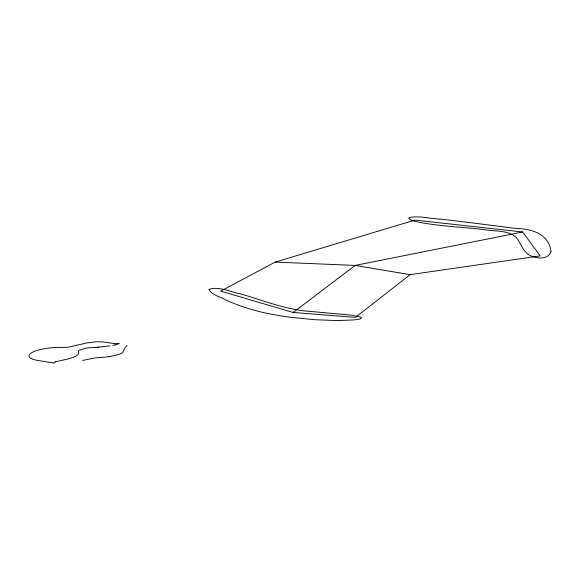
<?xml version="1.0" encoding="UTF-8"?>
<svg xmlns="http://www.w3.org/2000/svg" width="580" height="580" viewBox="0 0 580 580"><rect width="100%" height="100%" fill="white"/><g stroke="black" fill="none" stroke-linecap="round" stroke-linejoin="round"><path stroke-width="0.87" d="M410.147 274.644L355.366 317.412L293.139 312.446L220.683 291.124L275.254 262.087L414.925 220.095L522.689 231.986L540.103 255.889L410.147 274.644L355.156 265.423L275.254 262.087M293.139 312.446L355.156 265.423L522.689 231.986M55.231 361.906L54.969 362.079A4.524 1.218 -3.9 0 0 54.687 362.449L54.303 363.094L39.389 360.702A24.911 6.699 -3.9 0 1 31.487 352.829A24.911 6.699 -3.9 0 1 60.625 347.435L62.814 347.398A37.352 10.048 -3.9 0 0 66.446 347.26L67.592 347.195A8.076 2.175 -3.9 0 0 68.926 347.065L86.978 342.896L95.758 341.779L102.247 341.874L114.419 343.585L119.226 343.599L118.008 344.165M55.245 361.898L64.677 359.687A24.911 6.699 -3.9 0 0 78.489 351.785L78.532 350.856A9.084 2.443 -3.9 0 1 79.228 350.24L85.398 348.283A11.484 3.088 -3.9 0 1 88.066 347.884L92.452 347.558A36.758 9.889 -3.9 0 1 95.185 347.471L109.736 345.876M127.107 345.6L125.526 346.833L122.612 352.662A13.123 3.531 -3.9 0 1 120.278 353.909L117.399 354.822A29.602 7.96 -3.9 0 1 110.773 356.308L109.801 356.475M117.08 344.44L115.152 344.911M82.737 360.441L93.155 358.223A18.176 4.886 -3.9 0 1 94.895 357.976L97.621 357.686A29.116 7.83 -3.9 0 1 99.6 357.534L101.507 357.396A27.833 7.482 -3.9 0 0 109.83 356.497M115.123 344.919L112.839 345.368M98.796 347.369L98.491 347.384A11.701 3.146 -3.9 0 1 97.172 347.435L96.49 347.449M551 251.561C548.057 260.688 534.463 258.702 528.01 254.221C521.913 249.639 520.507 241.323 514.96 236.263C506.456 230.216 495.189 231.449 485.387 229.781C461.521 226.758 437.117 226.432 413.62 221.067A43.522 11.701 -3.9 0 1 410.56 219.711L408.842 218.312L409.052 217.543C419.101 215.615 429.599 218.58 439.727 219.023C464.783 221.857 489.788 225.098 514.793 228.324C530.671 228.723 548.774 233.037 551 251.561M209.061 289.369C211.758 295.271 220.429 296.605 225.671 299.918C241.526 307.146 258.375 312.055 275.543 314.954A195.561 52.592 -3.9 0 0 292.044 317.441L314.737 319.703L337.038 320.588L354.547 319.906L359.839 319L361.659 317.898L359.02 316.52L350.117 315.041L304.268 310.865A92.706 24.933 -3.9 0 1 299.091 310.126C278.879 306.929 259.738 299.396 240.149 293.785C230.216 292.001 218.957 285.969 209.061 289.369"/></g></svg>
